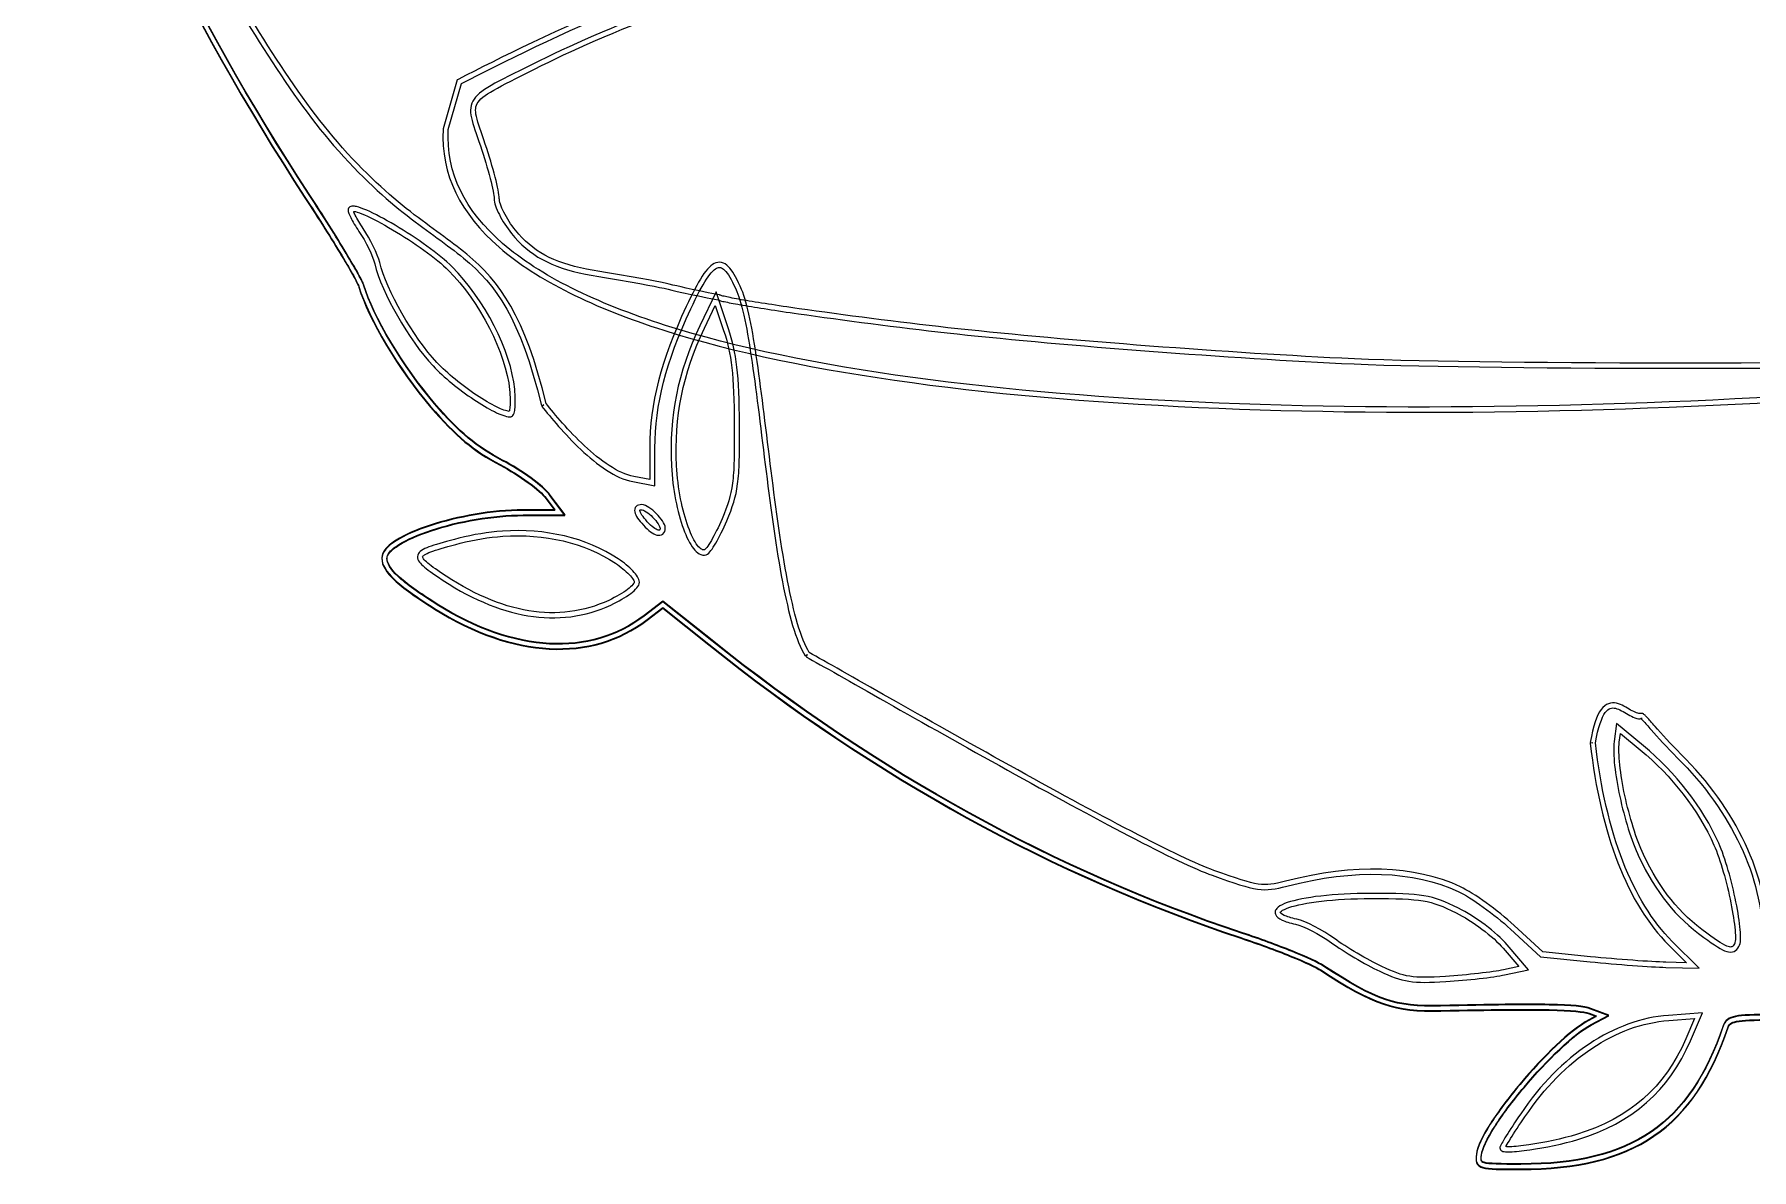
# Model space of a CAD drawing. Extents: x 50.4 to 118.3, y 31.2 to 110.8.
# Drawn here: x 54.45 to 84.54, y 31.19 to 51.1 of the extents above; entities that cross this region are included whole.
import ezdxf

# ---------------------------------------------------------------- set-up
doc = ezdxf.new("R2010")
doc.units = 0
doc.layers.get('0').update_dxf_attribs({"linetype": 'CONTINUOUS'})

msp = doc.modelspace()

# ---------------------------------------------------------------- linework, layer by layer
at = {"color": 1}
for p, q in [((61.8559, 50.298242), (61.612505, 49.444032)), ((61.873469, 50.307026), (61.8559, 50.298242)), ((61.702416, 49.432133), (61.93186, 50.235183)), ((61.612505, 49.444032), (61.611976, 49.438872)), ((64.454143, 46.92214), (64.122898, 46.98415)), ((64.106436, 46.895306), (64.438715, 46.833293)), ((64.438715, 46.833293), (64.439244, 46.833293)), ((64.454672, 46.92214), (64.454143, 46.92214)), ((66.455584, 46.530395), (66.447831, 46.531982)), ((66.462807, 46.525738), (66.455584, 46.530395))]:
    msp.add_line(p, q, dxfattribs=at)
at = {"color": 7}
for p, q in [((60.027434, 48.085978), (60.027428, 48.085994)), ((60.043949, 47.99402), (60.043965, 47.994012)), ((66.393446, 46.584796), (66.111295, 45.986898)), ((66.61204, 45.936768), (66.393446, 46.584796)), ((66.19295, 45.94814), (66.379503, 46.343983)), ((66.379503, 46.343983), (66.52678, 45.907833)), ((63.333778, 44.589962), (63.377704, 44.60081)), ((63.377704, 44.60081), (63.342562, 44.572388)), ((65.232743, 43.845067), (65.232743, 43.293162)), ((65.32332, 43.183842), (65.32332, 43.844784)), ((65.232743, 43.293162), (64.954206, 43.345354)), ((64.937815, 43.256189), (65.32332, 43.183842)), ((63.568368, 42.762371), (63.013881, 42.762371)), ((63.416955, 42.967526), (63.568368, 42.762371)), ((63.747631, 42.671897), (63.48925, 43.021229)), ((65.09117, 42.762297), (65.091217, 42.762289)), ((65.091215, 42.852205), (65.091217, 42.852205)), ((63.013828, 42.671897), (63.747631, 42.671897)), ((62.648989, 42.387634), (62.648989, 42.387634)), ((62.655185, 42.297207), (62.65518, 42.297202)), ((65.462774, 41.16088), (65.133596, 40.909732)), ((65.188425, 40.83794), (65.461793, 41.046712)), ((65.461793, 41.046712), (66.267428, 40.403341)), ((66.323702, 40.473582), (65.462774, 41.16088)), ((67.955202, 40.201546), (67.993959, 40.225834)), ((67.993959, 40.225834), (67.971734, 40.186044)), ((82.173371, 39.014204), (82.134096, 38.697945)), ((82.648801, 38.623581), (82.173371, 39.014204)), ((82.223496, 38.686626), (82.242618, 38.840571)), ((82.242618, 38.840571), (82.591434, 38.553768)), ((81.758348, 38.67639), (81.71339, 38.67123)), ((81.713906, 38.684142), (81.758348, 38.67639)), ((77.873897, 36.035059), (77.873892, 36.035059)), ((77.873913, 35.945128), (77.873892, 35.945141)), ((80.319301, 35.407007), (80.842781, 34.922799)), ((80.8814, 35.009952), (80.380655, 35.473489)), ((80.190546, 35.07491), (80.465464, 34.754)), ((80.632901, 34.697673), (80.25928, 35.133822)), ((80.842781, 34.922799), (81.710945, 34.835984)), ((81.720108, 34.926236), (80.8814, 35.009952)), ((83.088499, 35.131394), (83.400625, 34.819267)), ((83.624523, 34.722811), (83.152718, 35.194618)), ((80.465464, 34.754), (80.195198, 34.696122)), ((80.214322, 34.607757), (80.632901, 34.697673)), ((83.039548, 34.738315), (83.624523, 34.722811)), ((83.400625, 34.819267), (83.04199, 34.829083)), ((82.040055, 33.90292), (81.726381, 34.018675)), ((81.821001, 33.887473), (81.689226, 33.817195)), ((81.694909, 33.933982), (81.821001, 33.887473)), ((81.731549, 33.737555), (82.040055, 33.90292)), ((83.68129, 33.940612), (83.085458, 33.897205)), ((83.09166, 33.807355), (83.539695, 33.839843)), ((83.539695, 33.839843), (83.388285, 33.486378)), ((83.471486, 33.450758), (83.68129, 33.940612))]:
    msp.add_line(p, q, dxfattribs=at)
at = {"color": 5}
for p, q in [((63.567768, 42.750687), (63.01328, 42.750687)), ((63.416355, 42.955842), (63.567768, 42.750687)), ((63.747031, 42.660213), (63.488649, 43.009545)), ((63.013228, 42.660213), (63.747031, 42.660213)), ((65.462174, 41.149196), (65.132995, 40.898048)), ((65.187825, 40.826256), (65.461192, 41.035028)), ((65.461192, 41.035028), (66.266827, 40.391657)), ((66.323102, 40.461898), (65.462174, 41.149196)), ((81.820401, 33.875789), (81.688625, 33.805511)), ((81.694308, 33.922298), (81.820401, 33.875789)), ((82.039455, 33.891236), (81.725781, 34.006991)), ((81.730948, 33.725871), (82.039455, 33.891236))]:
    msp.add_line(p, q, dxfattribs=at)
for points in [[(54.447395, 58.260335), (55.53986, 54.734344), (57.105973, 51.422869), (59.189739, 48.233558)], [(59.265135, 48.283127), (57.185687, 51.465827), (55.623616, 54.768697), (54.533641, 58.28665)], [(59.189739, 48.233558), (59.432806, 47.86153), (59.66111, 47.498196), (59.83311, 47.21243)], [(59.910573, 47.258899), (59.737808, 47.545932), (59.508768, 47.910234), (59.265135, 48.283127)], [(60.122448, 46.894581), (60.069159, 46.991143), (59.996956, 47.115383), (59.910573, 47.258899)], [(59.83311, 47.21243), (59.919113, 47.069547), (59.99103, 46.945653), (60.043436, 46.850694)], [(60.043436, 46.850694), (60.095839, 46.755735), (60.129767, 46.684975), (60.135418, 46.665692)], [(60.221667, 46.690976), (60.209126, 46.733772), (60.175735, 46.798018), (60.122448, 46.894581)], [(60.135418, 46.665692), (60.298806, 46.108308), (60.842813, 45.20202), (61.392189, 44.563496)], [(61.460351, 44.622368), (60.919442, 45.251045), (60.377107, 46.160701), (60.221667, 46.690976)], [(61.392189, 44.563496), (61.840586, 44.042343), (62.140851, 43.790314), (62.61072, 43.543403)], [(62.653042, 43.623463), (62.191366, 43.866067), (61.905182, 44.105354), (61.460351, 44.622368)], [(62.61072, 43.543403), (62.777605, 43.455706), (62.953233, 43.345015), (63.100096, 43.237478)], [(63.153269, 43.310302), (63.002689, 43.420562), (62.824638, 43.533293), (62.653042, 43.623463)], [(63.100096, 43.237478), (63.246958, 43.129943), (63.366372, 43.023449), (63.416355, 42.955842)], [(63.488649, 43.009545), (63.425827, 43.094521), (63.303851, 43.200042), (63.153269, 43.310302)], [(63.01328, 42.750687), (62.47116, 42.750687), (61.860459, 42.638181), (61.381854, 42.480936)], [(61.381854, 42.480936), (61.142552, 42.402313), (60.936288, 42.312484), (60.787058, 42.217904)], [(61.409707, 42.395114), (61.878721, 42.54921), (62.483651, 42.660213), (63.013228, 42.660213)], [(60.787058, 42.217904), (60.712443, 42.170612), (60.651869, 42.122135), (60.608258, 42.071142)], [(60.676936, 42.012709), (60.711853, 42.053534), (60.766008, 42.097804), (60.835582, 42.141899)], [(60.835582, 42.141899), (60.974727, 42.23009), (61.175199, 42.318067), (61.409707, 42.395114)], [(60.608258, 42.071142), (60.564646, 42.020149), (60.536944, 41.965348), (60.536944, 41.906812)], [(60.536944, 41.906812), (60.536944, 41.78727), (60.611316, 41.666845), (60.760187, 41.526989)], [(60.627326, 41.906772), (60.627326, 41.93626), (60.642011, 41.971881), (60.676936, 42.012709)], [(60.821628, 41.592579), (60.680835, 41.724847), (60.627326, 41.825571), (60.627326, 41.906772)], [(61.508926, 41.096486), (61.186438, 41.299421), (60.962424, 41.460309), (60.821628, 41.592579)], [(60.760187, 41.526989), (60.909057, 41.387133), (61.136197, 41.224388), (61.46092, 41.020042)], [(61.46092, 41.020042), (62.834065, 40.155942), (64.208882, 40.079583), (65.187825, 40.826256)], [(65.132995, 40.898048), (64.188742, 40.177834), (62.861238, 40.245493), (61.508926, 41.096486)], [(66.266827, 40.391657), (69.182803, 38.063585), (72.307643, 36.340148), (75.592355, 35.248818)], [(75.620727, 35.334562), (72.346743, 36.422325), (69.231478, 38.139891), (66.323102, 40.461898)], [(75.592355, 35.248818), (75.891969, 35.149277), (76.200672, 35.035376), (76.455871, 34.932043)], [(76.489407, 35.015718), (76.232165, 35.119879), (75.922315, 35.234361), (75.620727, 35.334562)], [(76.455871, 34.932043), (76.711067, 34.82871), (76.915129, 34.733791), (76.995372, 34.681411)], [(77.044928, 34.75682), (76.948882, 34.819513), (76.746648, 34.911559), (76.489407, 35.015718)], [(76.995372, 34.681411), (77.926634, 34.073528), (78.281625, 33.953646), (79.093436, 33.970862)], [(79.091314, 34.060739), (78.288526, 34.043726), (77.97219, 34.151546), (77.044928, 34.75682)], [(80.994041, 34.078307), (80.587517, 34.086218), (79.984812, 34.07963), (79.091314, 34.060739)], [(81.725781, 34.006991), (81.609004, 34.05019), (81.400565, 34.070391), (80.994041, 34.078307)], [(79.093436, 33.970862), (79.986502, 33.989806), (80.588718, 33.995786), (80.992543, 33.987928)], [(81.688625, 33.805511), (81.360452, 33.629875), (80.889139, 33.168267), (80.485599, 32.687749)], [(80.55479, 32.629298), (80.954221, 33.104921), (81.429971, 33.564796), (81.730948, 33.725871)], [(80.992543, 33.987928), (81.396372, 33.98007), (81.603704, 33.955815), (81.694308, 33.922298)], [(84.046555, 33.712957), (83.753029, 32.846425), (83.349642, 32.241384), (82.779965, 31.851055)], [(84.117868, 33.815793), (84.082136, 33.788808), (84.059742, 33.751888), (84.046555, 33.712957)], [(84.261529, 33.87212), (84.199836, 33.859922), (84.153603, 33.842775), (84.117868, 33.815793)], [(84.132399, 33.68407), (84.141818, 33.711851), (84.15211, 33.728329), (84.17219, 33.743498)], [(84.17219, 33.743498), (84.192271, 33.758658), (84.225106, 33.77261), (84.279161, 33.783289)], [(84.890949, 33.902092), (84.574666, 33.901959), (84.384917, 33.896509), (84.261529, 33.87212)], [(84.279161, 33.783289), (84.387264, 33.80464), (84.575899, 33.811578), (84.89101, 33.81171)], [(82.831186, 31.776694), (83.420397, 32.180408), (83.834891, 32.805785), (84.132399, 33.68407)], [(80.485599, 32.687749), (80.283828, 32.447489), (80.100427, 32.202604), (79.96315, 31.987016)], [(80.039062, 31.938386), (80.173343, 32.149269), (80.355078, 32.391488), (80.55479, 32.629298)], [(79.96315, 31.987016), (79.825874, 31.771429), (79.733622, 31.588432), (79.71872, 31.452682)], [(79.808067, 31.442808), (79.819206, 31.544292), (79.904778, 31.7275), (80.039062, 31.938386)], [(82.779965, 31.851055), (82.210288, 31.460726), (81.470685, 31.283129), (80.49845, 31.283129)], [(80.498511, 31.19275), (81.481763, 31.19275), (82.241975, 31.372979), (82.831186, 31.776694)], [(79.71872, 31.452682), (79.713032, 31.400832), (79.70684, 31.357734), (79.721816, 31.314189)], [(79.721816, 31.314189), (79.736791, 31.270644), (79.778352, 31.238296), (79.83292, 31.222722)], [(79.807538, 31.343589), (79.802379, 31.358591), (79.802511, 31.392283), (79.808067, 31.442808)], [(79.857148, 31.309482), (79.817587, 31.32078), (79.812695, 31.328585), (79.807538, 31.343589)], [(80.49845, 31.283129), (80.12861, 31.283129), (79.936263, 31.286913), (79.857148, 31.309482)], [(79.83292, 31.222722), (79.942055, 31.191573), (80.128465, 31.19275), (80.498511, 31.19275)]]:
    msp.add_open_spline(points, degree=3, dxfattribs=at)
at = {"color": 7}
for points in [[(54.447996, 58.272019), (55.54046, 54.746028), (57.106574, 51.434553), (59.19034, 48.245242)], [(59.265735, 48.294811), (57.186288, 51.477511), (55.624217, 54.780381), (54.534242, 58.298334)], [(57.368768, 52.724868), (58.016092, 51.531578), (58.867564, 50.104008), (59.691625, 49.151958)], [(59.759691, 49.211148), (58.944743, 50.15267), (58.093565, 51.577415), (57.447688, 52.768037)], [(59.691625, 49.151958), (60.665222, 48.027143), (61.39725, 47.649225), (61.968486, 47.174817)], [(62.026218, 47.244341), (61.444076, 47.727807), (60.725196, 48.095683), (59.759691, 49.211148)], [(59.19034, 48.245242), (59.433407, 47.873214), (59.661711, 47.50988), (59.833711, 47.224114)], [(59.911173, 47.270583), (59.738408, 47.557616), (59.509369, 47.921918), (59.265735, 48.294811)], [(59.964383, 48.061705), (59.947212, 48.044534), (59.946842, 48.026159), (59.947318, 48.013128)], [(59.947318, 48.013128), (59.947847, 48.00011), (59.95081, 47.988707), (59.954541, 47.975922)], [(59.954541, 47.975922), (59.962002, 47.950363), (59.974438, 47.920794), (59.991231, 47.886522)], [(60.027428, 48.085994), (60.006288, 48.0852), (59.982952, 48.080279), (59.964383, 48.061705)], [(59.991231, 47.886522), (60.024809, 47.817977), (60.0758, 47.731574), (60.136958, 47.641576)], [(60.094611, 48.077723), (60.070137, 48.083332), (60.048582, 48.086825), (60.027434, 48.085978)], [(60.072371, 47.926323), (60.058427, 47.954763), (60.049431, 47.977086), (60.043949, 47.99402)], [(60.043965, 47.994012), (60.052749, 47.993483), (60.061083, 47.992953), (60.074969, 47.989884)], [(60.21138, 47.692228), (60.152246, 47.779249), (60.103221, 47.863342), (60.072371, 47.926323)], [(60.074969, 47.989884), (60.11427, 47.980888), (60.169745, 47.960756), (60.235685, 47.932007)], [(60.271864, 48.014678), (60.202979, 48.044711), (60.14358, 48.066518), (60.094611, 48.077723)], [(60.235685, 47.932007), (60.367564, 47.874507), (60.541064, 47.782231), (60.724026, 47.673109)], [(60.770024, 47.750611), (60.584821, 47.861069), (60.409627, 47.954615), (60.271864, 48.014678)], [(60.136958, 47.641576), (60.253899, 47.469481), (60.380311, 47.205373), (60.411876, 47.074685)], [(60.499733, 47.095884), (60.462245, 47.251104), (60.33502, 47.510277), (60.21138, 47.692228)], [(60.724026, 47.673109), (61.08995, 47.454865), (61.497485, 47.167826), (61.705879, 46.959457)], [(61.769445, 47.023007), (61.548994, 47.243434), (61.140427, 47.529697), (60.770024, 47.750611)], [(60.123049, 46.906265), (60.069759, 47.002827), (59.997557, 47.127067), (59.911173, 47.270583)], [(59.833711, 47.224114), (59.919714, 47.081231), (59.99163, 46.957337), (60.044036, 46.862378)], [(60.411876, 47.074685), (60.534486, 46.567032), (61.00889, 45.740233), (61.43507, 45.284612)], [(61.501224, 45.346117), (61.089813, 45.785947), (60.614904, 46.619036), (60.499733, 47.095884)], [(61.705879, 46.959457), (62.251487, 46.413909), (62.71496, 45.503333), (62.776097, 44.867079)], [(62.866019, 44.875336), (62.801579, 45.545984), (62.332198, 46.46032), (61.769445, 47.023007)], [(61.968486, 47.174817), (62.539724, 46.700411), (62.959554, 46.129636), (63.333778, 44.589962)], [(63.416831, 44.624863), (63.041091, 46.161817), (62.606171, 46.762696), (62.026218, 47.244341)], [(66.393393, 47.092412), (66.308314, 47.063784), (66.235146, 46.983973), (66.152064, 46.857285)], [(66.227658, 46.807393), (66.306298, 46.927304), (66.374372, 46.990677), (66.422479, 47.006865)], [(66.522587, 47.088285), (66.481603, 47.105377), (66.435936, 47.106726), (66.393393, 47.092412)], [(66.422479, 47.006865), (66.44653, 47.014961), (66.46536, 47.014299), (66.488109, 47.004748)], [(66.488109, 47.004748), (66.510863, 46.995249), (66.53725, 46.974517), (66.56614, 46.940668)], [(66.634722, 46.999917), (66.599898, 47.040721), (66.563568, 47.071179), (66.522587, 47.088285)], [(66.842979, 46.623713), (66.770009, 46.793333), (66.704371, 46.918314), (66.634722, 46.999917)], [(60.044036, 46.862378), (60.09644, 46.767419), (60.130367, 46.696659), (60.136019, 46.677376)], [(60.222268, 46.70266), (60.209726, 46.745456), (60.176336, 46.809702), (60.123049, 46.906265)], [(60.136019, 46.677376), (60.299407, 46.119992), (60.843414, 45.213704), (61.39279, 44.57518)], [(61.460952, 44.634052), (60.920043, 45.262729), (60.377708, 46.172385), (60.222268, 46.70266)], [(66.152064, 46.857285), (66.068985, 46.7306), (65.977365, 46.554464), (65.870429, 46.325536)], [(65.952222, 46.287013), (66.058314, 46.514126), (66.149019, 46.687481), (66.227658, 46.807393)], [(66.56614, 46.940668), (66.623917, 46.872972), (66.688973, 46.753851), (66.760442, 46.587717)], [(66.760442, 46.587717), (66.856295, 46.364901), (66.943523, 45.910878), (67.025544, 45.347483)], [(67.114798, 45.360741), (67.032479, 45.926203), (66.948203, 46.379111), (66.842979, 46.623713)], [(65.870429, 46.325536), (65.427595, 45.377534), (65.23274, 44.621749), (65.232743, 43.845067)], [(65.32332, 43.844784), (65.32332, 44.606403), (65.512863, 45.346443), (65.952222, 46.287013)], [(66.111295, 45.986898), (65.722939, 45.163962), (65.56883, 44.404142), (65.613134, 43.530718)], [(65.703058, 43.535367), (65.659423, 44.395631), (65.809781, 45.136197), (66.19295, 45.94814)], [(66.52678, 45.907833), (66.667941, 45.489738), (66.708433, 45.131625), (66.713849, 44.251605)], [(66.804275, 44.252115), (66.798851, 45.134821), (66.75655, 45.508749), (66.61204, 45.936768)], [(61.43507, 45.284612), (61.621487, 45.085315), (61.892236, 44.867462), (62.148204, 44.696536)], [(62.198337, 44.771993), (61.947377, 44.939577), (61.680138, 45.154842), (61.501224, 45.346117)], [(67.025544, 45.347483), (67.107562, 44.784089), (67.186373, 44.108658), (67.271522, 43.431322)], [(67.360776, 43.44303), (67.275699, 44.119795), (67.197118, 44.795281), (67.114798, 45.360741)], [(62.776097, 44.867079), (62.787474, 44.748614), (62.788665, 44.64095), (62.782289, 44.566321)], [(62.87221, 44.558559), (62.879274, 44.641458), (62.877819, 44.752509), (62.866019, 44.875336)], [(61.39279, 44.57518), (61.841187, 44.054027), (62.141452, 43.801998), (62.61132, 43.555087)], [(62.653643, 43.635147), (62.191966, 43.877751), (61.905782, 44.117038), (61.460952, 44.634052)], [(62.148204, 44.696536), (62.276188, 44.61107), (62.400447, 44.537818), (62.508905, 44.484144)], [(62.549222, 44.564771), (62.445694, 44.616002), (62.323819, 44.688202), (62.198337, 44.771993)], [(62.768848, 44.487772), (62.720744, 44.493699), (62.645076, 44.517336), (62.549222, 44.564771)], [(62.782289, 44.566321), (62.779246, 44.530642), (62.773901, 44.503837), (62.768848, 44.487772)], [(62.854112, 44.455207), (62.863532, 44.483152), (62.868664, 44.517109), (62.87221, 44.558559)], [(63.342562, 44.572388), (63.493565, 44.384442), (63.740938, 44.085478), (64.025209, 43.818429)], [(64.086557, 43.884339), (63.809504, 44.14461), (63.567204, 44.437813), (63.416831, 44.624863)], [(62.508905, 44.484144), (62.617366, 44.430471), (62.707864, 44.395538), (62.781241, 44.391644)], [(62.781241, 44.391644), (62.803572, 44.390321), (62.823788, 44.403523), (62.833951, 44.415932)], [(62.833951, 44.415932), (62.844111, 44.428341), (62.849403, 44.441226), (62.854112, 44.455207)], [(66.713849, 44.251605), (66.716944, 43.747761), (66.712526, 43.452576), (66.682842, 43.22686)], [(66.772753, 43.215486), (66.803474, 43.450018), (66.807371, 43.747547), (66.804275, 44.252115)], [(64.025209, 43.818429), (64.309479, 43.551377), (64.629173, 43.314091), (64.937815, 43.256189)], [(64.954206, 43.345354), (64.679227, 43.396942), (64.365338, 43.622447), (64.086557, 43.884339)], [(62.61132, 43.555087), (62.778206, 43.46739), (62.953834, 43.356699), (63.100696, 43.249162)], [(63.153869, 43.321986), (63.00329, 43.432246), (62.825238, 43.544977), (62.653643, 43.635147)], [(65.613134, 43.530718), (65.633798, 43.123191), (65.715078, 42.723192), (65.821388, 42.430525)], [(65.906663, 42.461016), (65.804333, 42.74272), (65.723267, 43.136939), (65.703058, 43.535367)], [(67.271522, 43.431322), (67.356673, 42.753984), (67.448594, 42.074682), (67.558327, 41.501206)], [(67.646547, 41.518599), (67.537539, 42.088284), (67.445856, 42.766263), (67.360776, 43.44303)], [(63.100696, 43.249162), (63.247558, 43.141627), (63.366973, 43.035133), (63.416955, 42.967526)], [(63.48925, 43.021229), (63.426427, 43.106205), (63.304452, 43.211726), (63.153869, 43.321986)], [(66.682842, 43.22686), (66.653275, 43.001144), (66.599311, 42.843469), (66.499391, 42.605709)], [(66.5831, 42.570564), (66.68408, 42.810853), (66.74203, 42.980954), (66.772753, 43.215486)], [(63.013881, 42.762371), (62.47176, 42.762371), (61.86106, 42.649865), (61.382455, 42.49262)], [(64.993549, 42.820683), (64.967699, 42.795653), (64.962685, 42.756754), (64.970292, 42.72353)], [(65.091217, 42.852205), (65.053856, 42.852205), (65.019399, 42.845723), (64.993549, 42.820683)], [(65.058147, 42.743697), (65.054655, 42.758937), (65.056295, 42.756344), (65.05603, 42.756106)], [(65.05603, 42.756106), (65.055769, 42.755854), (65.066005, 42.762297), (65.09117, 42.762297)], [(65.189923, 42.550943), (65.108251, 42.641189), (65.065127, 42.713225), (65.058147, 42.743697)], [(65.218855, 42.802596), (65.175826, 42.830858), (65.13631, 42.852205), (65.091215, 42.852205)], [(65.091217, 42.762289), (65.100425, 42.762289), (65.133167, 42.750859), (65.169248, 42.72715)], [(65.34753, 42.696143), (65.306519, 42.737154), (65.261884, 42.774333), (65.218855, 42.802596)], [(61.382455, 42.49262), (61.143153, 42.413997), (60.936889, 42.324168), (60.787658, 42.229588)], [(61.410308, 42.406798), (61.879321, 42.560894), (62.484251, 42.671897), (63.013828, 42.671897)], [(64.679872, 41.901877), (64.118135, 42.273617), (63.401792, 42.439733), (62.648989, 42.387634)], [(64.970292, 42.72353), (64.985506, 42.657088), (65.037475, 42.585256), (65.123253, 42.490472)], [(65.123253, 42.490472), (65.207211, 42.397699), (65.284464, 42.338757), (65.356314, 42.319422)], [(65.169248, 42.72715), (65.20533, 42.703443), (65.246131, 42.669386), (65.283453, 42.632064)], [(65.379574, 42.40625), (65.34073, 42.416701), (65.267247, 42.465501), (65.189923, 42.550943)], [(65.283453, 42.632064), (65.320775, 42.594742), (65.354838, 42.55394), (65.378539, 42.517859)], [(65.453982, 42.567468), (65.42572, 42.610498), (65.38854, 42.655133), (65.34753, 42.696143)], [(65.378539, 42.517859), (65.402246, 42.481778), (65.413678, 42.449028), (65.413678, 42.439828)], [(65.413678, 42.439828), (65.413678, 42.413978), (65.407249, 42.406792), (65.405926, 42.405721)], [(65.503592, 42.439828), (65.503592, 42.484924), (65.48224, 42.524439), (65.453982, 42.567468)], [(65.462251, 42.334926), (65.492347, 42.359109), (65.503592, 42.39827), (65.503592, 42.439828)], [(66.068927, 42.138036), (66.014931, 42.207304), (65.957828, 42.320162), (65.906663, 42.461016)], [(66.499391, 42.605709), (66.438261, 42.460249), (66.370822, 42.323888), (66.311806, 42.222788)], [(66.389829, 42.177306), (66.45148, 42.28292), (66.520557, 42.421741), (66.5831, 42.570564)], [(60.787658, 42.229588), (60.713043, 42.182296), (60.652469, 42.133819), (60.608858, 42.082826)], [(60.677536, 42.024393), (60.712453, 42.065218), (60.766608, 42.109488), (60.836183, 42.153583)], [(60.836183, 42.153583), (60.975327, 42.241774), (61.175799, 42.329751), (61.410308, 42.406798)], [(61.888312, 42.26206), (61.677254, 42.207087), (61.517668, 42.164394), (61.402553, 42.124601)], [(61.432003, 42.039342), (61.541636, 42.077238), (61.70036, 42.119857), (61.911045, 42.174734)], [(62.648989, 42.387634), (62.398055, 42.370277), (62.143106, 42.328425), (61.888312, 42.26206)], [(61.911045, 42.174734), (62.160523, 42.239713), (62.410057, 42.280287), (62.655185, 42.297207)], [(62.65518, 42.297202), (63.390563, 42.347957), (64.08715, 42.185497), (64.629736, 41.826429)], [(65.356314, 42.319422), (65.392239, 42.309764), (65.432154, 42.310743), (65.462251, 42.334926)], [(65.405926, 42.405721), (65.404603, 42.404662), (65.398994, 42.401011), (65.379574, 42.40625)], [(65.821388, 42.430525), (65.874545, 42.284195), (65.933688, 42.164738), (65.997606, 42.082744)], [(66.143341, 42.068792), (66.121989, 42.080381), (66.095925, 42.103405), (66.068927, 42.138036)], [(66.311806, 42.222788), (66.282297, 42.172236), (66.254627, 42.130237), (66.232225, 42.101347)], [(66.30353, 42.046049), (66.329777, 42.07991), (66.359005, 42.1245), (66.389829, 42.177306)], [(60.608858, 42.082826), (60.565247, 42.031833), (60.537545, 41.977032), (60.537545, 41.918496)], [(60.537545, 41.918496), (60.537545, 41.798954), (60.611917, 41.678529), (60.760787, 41.538673)], [(60.627927, 41.918456), (60.627927, 41.947944), (60.642611, 41.983565), (60.677536, 42.024393)], [(60.822229, 41.604263), (60.681436, 41.736531), (60.627927, 41.837255), (60.627927, 41.918456)], [(61.177244, 41.993344), (61.158908, 41.963266), (61.15703, 41.923824), (61.169492, 41.89154)], [(61.169492, 41.89154), (61.181954, 41.859258), (61.204406, 41.831183), (61.234606, 41.801624)], [(61.402553, 42.124601), (61.28744, 42.08481), (61.213913, 42.053497), (61.177244, 41.993344)], [(61.253709, 41.924097), (61.248973, 41.936347), (61.248999, 41.937723), (61.254238, 41.946322)], [(61.297635, 41.866219), (61.272288, 41.891037), (61.258439, 41.911852), (61.253709, 41.924097)], [(61.254238, 41.946322), (61.264689, 41.963493), (61.322371, 42.001445), (61.432003, 42.039342)], [(61.5648, 41.664681), (61.440155, 41.75044), (61.348334, 41.816592), (61.297635, 41.866219)], [(64.936187, 41.690004), (64.869393, 41.76042), (64.779588, 41.835888), (64.679872, 41.901877)], [(65.997606, 42.082744), (66.029565, 42.041747), (66.062992, 42.009518), (66.100441, 41.989208)], [(66.100441, 41.989208), (66.137891, 41.968888), (66.181679, 41.961477), (66.222398, 41.974736)], [(66.194501, 42.06104), (66.178917, 42.05596), (66.164706, 42.057204), (66.143341, 42.068792)], [(66.232225, 42.101347), (66.209815, 42.072457), (66.186719, 42.058505), (66.194501, 42.06104)], [(66.222398, 41.974736), (66.259885, 41.986933), (66.277273, 42.012185), (66.30353, 42.046049)], [(60.760787, 41.538673), (60.909658, 41.398817), (61.136797, 41.236072), (61.46152, 41.031726)], [(61.509526, 41.10817), (61.187039, 41.311105), (60.963024, 41.471993), (60.822229, 41.604263)], [(61.234606, 41.801624), (61.295002, 41.742506), (61.388355, 41.676479), (61.513656, 41.590267)], [(61.513656, 41.590267), (62.594104, 40.846902), (63.646664, 40.67102), (64.552232, 41.092623)], [(64.513976, 41.174273), (63.641248, 40.767958), (62.628291, 40.932981), (61.5648, 41.664681)], [(64.629736, 41.826429), (64.723846, 41.764148), (64.810111, 41.691735), (64.871066, 41.627475)], [(64.871066, 41.627475), (64.901543, 41.595344), (64.925747, 41.565391), (64.941344, 41.540658)], [(65.017319, 41.588716), (64.997132, 41.620734), (64.969586, 41.654794), (64.936187, 41.690004)], [(64.941344, 41.540658), (64.956955, 41.515919), (64.962008, 41.495932), (64.962008, 41.492599)], [(65.052459, 41.492599), (65.052459, 41.527304), (65.03751, 41.556699), (65.017319, 41.588716)], [(64.843671, 41.366509), (64.762383, 41.304946), (64.646241, 41.23585), (64.513976, 41.174273)], [(64.552232, 41.092623), (64.689463, 41.156514), (64.810108, 41.227761), (64.898463, 41.294677)], [(64.936687, 41.450223), (64.916579, 41.426543), (64.884316, 41.39729), (64.843671, 41.366509)], [(64.898463, 41.294677), (64.942643, 41.328136), (64.978777, 41.360437), (65.005434, 41.391829)], [(64.962008, 41.492599), (64.962008, 41.492514), (64.956796, 41.473919), (64.936687, 41.450223)], [(65.005434, 41.391829), (65.032091, 41.423222), (65.052459, 41.453369), (65.052459, 41.492599)], [(67.558327, 41.501206), (67.668061, 40.927732), (67.792711, 40.461644), (67.955202, 40.201546)], [(68.028952, 40.257693), (67.882699, 40.494945), (67.754884, 40.952423), (67.646547, 41.518599)], [(61.46152, 41.031726), (62.834666, 40.167626), (64.209483, 40.091267), (65.188425, 40.83794)], [(65.133596, 40.909732), (64.189343, 40.189518), (62.861838, 40.257177), (61.509526, 41.10817)], [(66.267428, 40.403341), (69.183403, 38.075269), (72.308238, 36.351832), (75.592956, 35.260502)], [(75.621327, 35.346246), (72.347339, 36.434009), (69.232079, 38.151575), (66.323702, 40.473582)], [(67.971734, 40.186044), (68.523406, 39.879024), (70.006705, 39.026391), (71.499166, 38.198052)], [(71.542434, 38.277453), (70.056486, 39.102178), (68.587564, 39.946604), (68.028952, 40.257693)], [(81.905626, 39.259301), (81.828087, 39.154634), (81.765357, 38.978157), (81.713906, 38.684142)], [(81.804481, 38.673992), (81.854529, 38.955996), (81.916939, 39.122654), (81.978114, 39.205225)], [(82.175892, 39.369886), (82.085505, 39.390127), (81.983165, 39.36396), (81.905626, 39.259301)], [(81.978114, 39.205225), (82.039931, 39.288667), (82.090419, 39.29648), (82.156398, 39.281706)], [(82.156398, 39.281706), (82.222374, 39.266942), (82.30013, 39.218), (82.37809, 39.173187)], [(82.422907, 39.251549), (82.348075, 39.294565), (82.266282, 39.349648), (82.175892, 39.369886)], [(82.37809, 39.173187), (82.456046, 39.128372), (82.537477, 39.083342), (82.624586, 39.103422)], [(82.60429, 39.191605), (82.562777, 39.182027), (82.497737, 39.208538), (82.422907, 39.251549)], [(82.614106, 39.192663), (82.611063, 39.192618), (82.604502, 39.191605), (82.60429, 39.191605)], [(82.622361, 39.192134), (82.61998, 39.192398), (82.617149, 39.192663), (82.614106, 39.192663)], [(82.633738, 39.189038), (82.630775, 39.190097), (82.62715, 39.191419), (82.622361, 39.192134)], [(82.64665, 39.182318), (82.643184, 39.184699), (82.639691, 39.186736), (82.633738, 39.189038)], [(82.66525, 39.167342), (82.659032, 39.173031), (82.653582, 39.177741), (82.64665, 39.182318)], [(82.71021, 39.121866), (82.692563, 39.140942), (82.677672, 39.155986), (82.66525, 39.167342)], [(82.601329, 39.10448), (82.597942, 39.105803), (82.597175, 39.106597), (82.597202, 39.106597)], [(82.597202, 39.106597), (82.59722, 39.106586), (82.600641, 39.104215), (82.604954, 39.100405)], [(82.609081, 39.102363), (82.605351, 39.102893), (82.603022, 39.103686), (82.601329, 39.10448)], [(82.604954, 39.100405), (82.613606, 39.092494), (82.626835, 39.078339), (82.64371, 39.060096)], [(82.615802, 39.102363), (82.613156, 39.102326), (82.61096, 39.102099), (82.609081, 39.102363)], [(82.624586, 39.103422), (82.624787, 39.103469), (82.618395, 39.102363), (82.615802, 39.102363)], [(82.64371, 39.060096), (82.677434, 39.023613), (82.724853, 38.969553), (82.78272, 38.904034)], [(82.850252, 38.964254), (82.792522, 39.029616), (82.745482, 39.083705), (82.71021, 39.121866)], [(82.78272, 38.904034), (82.898459, 38.772997), (83.056532, 38.596088), (83.237991, 38.415693)], [(83.301903, 38.480045), (83.122815, 38.658086), (82.965713, 38.833531), (82.850252, 38.964254)], [(81.71339, 38.67123), (81.899165, 37.06563), (82.366877, 35.853039), (83.088499, 35.131394)], [(83.152718, 35.194618), (82.454284, 35.893073), (81.989464, 37.084317), (81.804481, 38.673992)], [(82.134096, 38.697945), (82.106654, 38.478037), (82.150897, 38.115296), (82.232799, 37.734179)], [(82.320649, 37.753351), (82.239874, 38.129229), (82.199163, 38.491626), (82.223496, 38.686626)], [(82.591434, 38.553768), (83.135518, 38.106752), (83.617491, 37.482669), (83.883344, 36.88152)], [(83.965518, 36.91826), (83.692733, 37.535083), (83.204484, 38.16704), (82.648801, 38.623581)], [(75.119995, 36.43829), (74.540806, 36.644506), (73.034096, 37.449556), (71.542434, 38.277453)], [(83.237991, 38.415693), (84.195571, 37.463711), (84.736091, 36.312054), (84.736091, 35.237592)], [(84.826359, 35.237867), (84.826359, 36.342553), (84.273242, 37.51439), (83.301903, 38.480045)], [(71.499166, 38.198052), (72.991628, 37.36971), (74.488037, 36.56707), (75.09016, 36.352686)], [(82.232799, 37.734179), (82.314698, 37.353063), (82.434586, 36.956942), (82.56611, 36.679465)], [(82.647761, 36.718272), (82.521422, 36.984808), (82.401423, 37.377471), (82.320649, 37.753351)], [(83.757254, 35.335927), (83.273437, 35.686397), (82.94034, 36.101015), (82.647761, 36.718272)], [(83.883344, 36.88152), (83.994659, 36.629803), (84.107377, 36.225424), (84.17945, 35.868144)], [(84.267823, 35.886282), (84.194766, 36.248446), (84.082086, 36.654663), (83.965518, 36.91826)], [(75.895139, 36.200577), (75.732934, 36.224311), (75.517195, 36.296865), (75.119995, 36.43829)], [(79.439627, 36.151484), (78.6365, 36.528991), (77.582763, 36.561085), (76.375731, 36.251737)], [(76.398609, 36.164068), (77.591928, 36.469902), (78.624192, 36.434884), (79.401527, 36.0695)], [(82.56611, 36.679465), (82.863394, 36.052286), (83.208672, 35.621838), (83.704028, 35.263013)], [(75.09016, 36.352686), (75.487848, 36.211089), (75.705803, 36.13667), (75.882362, 36.110841)], [(75.882362, 36.110841), (76.058919, 36.085018), (76.190549, 36.110743), (76.398609, 36.164068)], [(76.375731, 36.251737), (76.169613, 36.198911), (76.057347, 36.176847), (75.895139, 36.200577)], [(80.380655, 35.473489), (80.095442, 35.737557), (79.679382, 36.038777), (79.439627, 36.151484)], [(76.405248, 35.873828), (76.336533, 35.850253), (76.283524, 35.825308), (76.245567, 35.794762)], [(77.873892, 36.035059), (77.210505, 36.035059), (76.680102, 35.968112), (76.405248, 35.873828)], [(76.434725, 35.78855), (76.68772, 35.875333), (77.216765, 35.945128), (77.873913, 35.945128)], [(77.873892, 35.945141), (78.326501, 35.945141), (78.584436, 35.938976), (78.784429, 35.90535)], [(78.799423, 35.99475), (78.588724, 36.030165), (78.327247, 36.035059), (77.873897, 36.035059)], [(78.784429, 35.90535), (78.984425, 35.871737), (79.129512, 35.810814), (79.364239, 35.695543)], [(79.404035, 35.776678), (79.167329, 35.892917), (79.010118, 35.959338), (78.799423, 35.99475)], [(79.401527, 36.0695), (79.620877, 35.966384), (80.041321, 35.664378), (80.319301, 35.407007)], [(84.17945, 35.868144), (84.215486, 35.689503), (84.241211, 35.522509), (84.252313, 35.392204)], [(84.342756, 35.400006), (84.331194, 35.535635), (84.304354, 35.705198), (84.267823, 35.886282)], [(76.201124, 35.74102), (76.191335, 35.719456), (76.189906, 35.692765), (76.198029, 35.669707)], [(76.198029, 35.669707), (76.214248, 35.62359), (76.255226, 35.595605), (76.312752, 35.568938)], [(76.245567, 35.794762), (76.226596, 35.779496), (76.210914, 35.762589), (76.201124, 35.74102)], [(76.282775, 35.699679), (76.281981, 35.701796), (76.281717, 35.700208), (76.283304, 35.703806)], [(76.350471, 35.650585), (76.302701, 35.672731), (76.284325, 35.695268), (76.282775, 35.699679)], [(76.283304, 35.703806), (76.284892, 35.707378), (76.290739, 35.715078), (76.302433, 35.72447)], [(76.302433, 35.72447), (76.325796, 35.743282), (76.371474, 35.766854), (76.434725, 35.78855)], [(76.312752, 35.568938), (76.370275, 35.54227), (76.448393, 35.51809), (76.55098, 35.495558)], [(76.570094, 35.583408), (76.47142, 35.605077), (76.398242, 35.62844), (76.350471, 35.650585)], [(77.231552, 35.242341), (77.017883, 35.39713), (76.732281, 35.547789), (76.570094, 35.583408)], [(79.364239, 35.695543), (79.641152, 35.559569), (80.019464, 35.274549), (80.190546, 35.07491)], [(80.25928, 35.133822), (80.073598, 35.3505), (79.69603, 35.633295), (79.404035, 35.776678)], [(75.592956, 35.260502), (75.892562, 35.160961), (76.201273, 35.04706), (76.456471, 34.943727)], [(76.490007, 35.027402), (76.232766, 35.131563), (75.922907, 35.246045), (75.621327, 35.346246)], [(76.55098, 35.495558), (76.679888, 35.467248), (76.974372, 35.317607), (77.17885, 35.169478)], [(78.065096, 34.752449), (77.815638, 34.871133), (77.436689, 35.093738), (77.231552, 35.242341)], [(83.704028, 35.263013), (83.89634, 35.123705), (84.013418, 35.045393), (84.10607, 35.016517)], [(84.132941, 35.102866), (84.066287, 35.123636), (83.948085, 35.19769), (83.757254, 35.335927)], [(84.257473, 35.22839), (84.255356, 35.185935), (84.246625, 35.15641), (84.243529, 35.151391)], [(84.252313, 35.392204), (84.25787, 35.32705), (84.259722, 35.270845), (84.257473, 35.22839)], [(84.320526, 35.103901), (84.340793, 35.136683), (84.345343, 35.174828), (84.347915, 35.223789)], [(84.347915, 35.223789), (84.350561, 35.27275), (84.348444, 35.332191), (84.342756, 35.400006)], [(76.456471, 34.943727), (76.711667, 34.840394), (76.91573, 34.745475), (76.995972, 34.693095)], [(77.045529, 34.768504), (76.94948, 34.831197), (76.747248, 34.923243), (76.490007, 35.027402)], [(77.17885, 35.169478), (77.391861, 35.01517), (77.76944, 34.793026), (78.026342, 34.670802)], [(83.04199, 34.829083), (82.785858, 34.835857), (82.1886, 34.87951), (81.720108, 34.926236)], [(84.10607, 35.016517), (84.152396, 35.00207), (84.196648, 35.00125), (84.234226, 35.018633)], [(84.195986, 35.100749), (84.182413, 35.094479), (84.166268, 35.092415), (84.132941, 35.102866)], [(84.243529, 35.151391), (84.225246, 35.121826), (84.209562, 35.10701), (84.195986, 35.100749)], [(84.234226, 35.018633), (84.271808, 35.035964), (84.297824, 35.067163), (84.320526, 35.103901)], [(76.995972, 34.693095), (77.927242, 34.085212), (78.282228, 33.96533), (79.094036, 33.982546)], [(79.091914, 34.072423), (78.289129, 34.05541), (77.972798, 34.16323), (77.045529, 34.768504)], [(78.026342, 34.670802), (78.426024, 34.48063), (78.600303, 34.453137), (79.18596, 34.489932)], [(79.180272, 34.580367), (78.598112, 34.543791), (78.459163, 34.564942), (78.065096, 34.752449)], [(80.195198, 34.696122), (80.012701, 34.656845), (79.550826, 34.603637), (79.180272, 34.580367)], [(81.710945, 34.835984), (82.181406, 34.789062), (82.776885, 34.74525), (83.039548, 34.738315)], [(79.18596, 34.489932), (79.560314, 34.513454), (80.018041, 34.565511), (80.214322, 34.607757)], [(80.994642, 34.089991), (80.588117, 34.097902), (79.985415, 34.091314), (79.091914, 34.072423)], [(81.726381, 34.018675), (81.609605, 34.061874), (81.401166, 34.082075), (80.994642, 34.089991)], [(79.094036, 33.982546), (79.987108, 34.00149), (80.589316, 34.00747), (80.993144, 33.999612)], [(81.689226, 33.817195), (81.36105, 33.641559), (80.88974, 33.179951), (80.4862, 32.699433)], [(83.085458, 33.897205), (82.130477, 33.82813), (81.194714, 33.200927), (80.495436, 32.171211)], [(80.555391, 32.640982), (80.954822, 33.116605), (81.430569, 33.57648), (81.731549, 33.737555)], [(80.570366, 32.120636), (81.258193, 33.133488), (82.171754, 33.740815), (83.09166, 33.807355)], [(80.993144, 33.999612), (81.396972, 33.991754), (81.604305, 33.967499), (81.694909, 33.933982)], [(84.047155, 33.724641), (83.753635, 32.858109), (83.350243, 32.253068), (82.780566, 31.862739)], [(84.118469, 33.827477), (84.082737, 33.800492), (84.060342, 33.763572), (84.047155, 33.724641)], [(84.262129, 33.883804), (84.200434, 33.871606), (84.154203, 33.854459), (84.118469, 33.827477)], [(84.132999, 33.695754), (84.142419, 33.723535), (84.152711, 33.740013), (84.17279, 33.755182)], [(84.17279, 33.755182), (84.192872, 33.770342), (84.225707, 33.784294), (84.279761, 33.794973)], [(84.891549, 33.913776), (84.575261, 33.913643), (84.385518, 33.908193), (84.262129, 33.883804)], [(84.279761, 33.794973), (84.387867, 33.816324), (84.576494, 33.823262), (84.89161, 33.823394)], [(83.388285, 33.486378), (83.023848, 32.636164), (82.403791, 32.092146), (81.472638, 31.807928)], [(81.498996, 31.721663), (82.450406, 32.012067), (83.097838, 32.579059), (83.471486, 33.450758)], [(82.831787, 31.788378), (83.420998, 32.192092), (83.835494, 32.817469), (84.132999, 33.695754)], [(80.4862, 32.699433), (80.284428, 32.459173), (80.101027, 32.214288), (79.963751, 31.9987)], [(80.039662, 31.95007), (80.173944, 32.160953), (80.355678, 32.403172), (80.555391, 32.640982)], [(79.963751, 31.9987), (79.826472, 31.783113), (79.734225, 31.600116), (79.719321, 31.464366)], [(79.808668, 31.454492), (79.819807, 31.555978), (79.905378, 31.739184), (80.039662, 31.95007)], [(80.495436, 32.171211), (80.397085, 32.026376), (80.307826, 31.889345), (80.242738, 31.784674)], [(80.319737, 31.737197), (80.383912, 31.840403), (80.472608, 31.976669), (80.570366, 32.120636)], [(80.143001, 31.612073), (80.140223, 31.606173), (80.137762, 31.60059), (80.135778, 31.595034)], [(80.165226, 31.654448), (80.15586, 31.637674), (80.148557, 31.623886), (80.143001, 31.612073)], [(80.242738, 31.784674), (80.210194, 31.732336), (80.183937, 31.687979), (80.165226, 31.654448)], [(80.23602, 31.596116), (80.238798, 31.601328), (80.240307, 31.604371), (80.243773, 31.610588)], [(80.243773, 31.610588), (80.261262, 31.641952), (80.287648, 31.685592), (80.319737, 31.737197)], [(80.640132, 31.628093), (80.508237, 31.608699), (80.391712, 31.596065), (80.310434, 31.59347)], [(82.780566, 31.862739), (82.210889, 31.47241), (81.471286, 31.294813), (80.499051, 31.294813)], [(80.499111, 31.204434), (81.482361, 31.204434), (82.242575, 31.384663), (82.831787, 31.788378)], [(81.472638, 31.807928), (81.230507, 31.734019), (80.903919, 31.666881), (80.640132, 31.628093)], [(80.65357, 31.53873), (80.921614, 31.578145), (81.249927, 31.64564), (81.498996, 31.721663)], [(79.719321, 31.464366), (79.713632, 31.412513), (79.707441, 31.369415), (79.722416, 31.325873)], [(79.722416, 31.325873), (79.737392, 31.28233), (79.77895, 31.24998), (79.83352, 31.234406)], [(79.808139, 31.355273), (79.802979, 31.370275), (79.803112, 31.403967), (79.808668, 31.454492)], [(79.857748, 31.321166), (79.818188, 31.332464), (79.813298, 31.340269), (79.808139, 31.355273)], [(80.499051, 31.294813), (80.129213, 31.294813), (79.936867, 31.298597), (79.857748, 31.321166)], [(80.135778, 31.595034), (80.133661, 31.589477), (80.131121, 31.585297), (80.131121, 31.572306)], [(80.131121, 31.572306), (80.131121, 31.547647), (80.15033, 31.528224), (80.164194, 31.52063)], [(80.164194, 31.52063), (80.178032, 31.513037), (80.190573, 31.5101), (80.205019, 31.507718)], [(80.205019, 31.507718), (80.23393, 31.502929), (80.269808, 31.502189), (80.313538, 31.503591)], [(80.310434, 31.59347), (80.276996, 31.592412), (80.254681, 31.593999), (80.23602, 31.596116)], [(80.313538, 31.503591), (80.400999, 31.506395), (80.519548, 31.519016), (80.65357, 31.53873)], [(79.83352, 31.234406), (79.942658, 31.203257), (80.129068, 31.204434), (80.499111, 31.204434)]]:
    msp.add_open_spline(points, degree=3, dxfattribs=at)
at = {"color": 1}
for points in [[(70.278122, 53.750226), (65.806143, 52.245593), (63.349031, 51.073529), (61.873469, 50.307026)], [(61.93186, 50.235183), (63.40579, 51.000255), (65.851503, 52.165324), (70.30706, 53.664432)], [(70.432147, 53.300082), (66.311923, 51.926265), (64.63601, 51.300023), (63.2977, 50.632027)], [(63.337932, 50.551376), (64.66948, 51.215996), (66.34112, 51.841247), (70.460497, 53.214778)], [(63.2977, 50.632027), (62.611238, 50.289386), (62.285033, 50.151882), (62.152551, 49.963851)], [(62.225857, 49.911622), (62.32725, 50.055529), (62.650389, 50.208193), (63.337932, 50.551376)], [(62.152551, 49.963851), (62.086307, 49.869836), (62.078621, 49.763111), (62.10604, 49.636222)], [(62.194334, 49.655307), (62.16949, 49.7703), (62.175152, 49.839668), (62.225857, 49.911622)], [(61.611976, 49.438872), (61.56706, 48.639931), (61.922258, 47.949141), (62.59331, 47.365613)], [(62.652746, 47.433804), (61.996897, 48.004111), (61.659894, 48.66345), (61.702416, 49.432133)], [(62.10604, 49.636222), (62.133461, 49.509336), (62.192837, 49.356092), (62.264687, 49.143229)], [(62.350396, 49.171614), (62.277985, 49.386138), (62.219184, 49.540311), (62.194334, 49.655307)], [(62.264687, 49.143229), (62.331148, 48.946321), (62.391494, 48.742574), (62.435219, 48.573756)], [(62.522478, 48.595939), (62.478105, 48.767254), (62.417579, 48.972565), (62.350396, 49.171614)], [(62.435219, 48.573756), (62.478946, 48.404936), (62.5055, 48.265607), (62.5055, 48.219254)], [(62.595342, 48.219217), (62.595342, 48.292978), (62.566852, 48.424624), (62.522478, 48.595939)], [(62.5055, 48.219254), (62.5055, 48.142655), (62.541721, 48.045947), (62.596451, 47.937103)], [(62.676992, 47.977888), (62.625343, 48.080607), (62.595342, 48.175709), (62.595342, 48.219217)], [(62.596451, 47.937103), (62.65118, 47.828256), (62.725893, 47.710651), (62.80884, 47.607405)], [(62.879047, 47.663695), (62.8006, 47.761337), (62.728639, 47.875169), (62.676992, 47.977888)], [(62.80884, 47.607405), (63.116574, 47.224363), (63.515989, 47.006068), (64.106436, 46.895306)], [(64.122898, 46.98415), (63.546056, 47.092362), (63.173557, 47.297112), (62.879047, 47.663695)], [(62.59331, 47.365613), (63.264365, 46.782088), (64.250731, 46.301485), (65.480472, 45.909889)], [(65.50787, 45.996167), (64.285188, 46.385514), (63.309201, 46.862971), (62.652746, 47.433804)], [(64.439244, 46.833293), (65.867026, 46.597472), (65.317859, 46.65568), (66.430856, 46.443135)], [(66.447831, 46.531982), (65.337492, 46.74402), (65.882414, 46.686309), (64.454672, 46.92214)], [(66.430856, 46.443135), (66.443344, 46.4375), (66.455118, 46.432499), (66.472713, 46.427631)], [(66.496396, 46.51489), (66.47507, 46.520791), (66.459912, 46.527537), (66.462807, 46.525738)], [(66.472713, 46.427631), (66.496896, 46.420937), (66.527704, 46.413952), (66.565214, 46.405935)], [(66.583729, 46.494226), (66.547278, 46.502032), (66.517726, 46.50899), (66.496396, 46.51489)], [(66.565214, 46.405935), (66.640234, 46.389875), (66.741588, 46.370899), (66.865455, 46.349608)], [(66.88087, 46.438415), (66.757698, 46.459582), (66.656633, 46.478616), (66.583729, 46.494226)], [(66.865455, 46.349608), (67.113187, 46.307023), (67.450174, 46.254866), (67.836971, 46.199229)], [(67.849284, 46.288555), (67.463011, 46.344118), (67.12721, 46.396071), (66.88087, 46.438415)], [(67.836971, 46.199229), (68.610567, 46.087953), (69.584308, 45.961623), (70.446114, 45.865399)], [(70.456361, 45.955241), (69.595757, 46.05133), (68.621836, 46.17743), (67.849284, 46.288555)], [(75.206495, 44.54253), (82.870834, 44.229547), (92.123903, 45.003135), (98.319812, 46.211162)], [(98.299148, 46.29899), (92.112727, 45.093176), (82.864611, 44.320383), (75.210636, 44.632943)], [(65.480472, 45.909889), (67.939954, 45.126696), (71.374323, 44.699021), (75.206495, 44.54253)], [(75.210636, 44.632943), (71.382977, 44.789249), (67.953229, 45.217469), (65.50787, 45.996167)], [(70.446114, 45.865399), (72.279809, 45.660659), (75.136595, 45.438975), (77.356287, 45.32848)], [(77.360849, 45.418325), (75.14332, 45.528709), (72.286934, 45.75085), (70.456361, 45.955241)], [(77.356287, 45.32848), (79.552051, 45.219178), (86.71796, 45.21373), (88.456384, 45.320225)], [(88.461982, 45.41007), (86.748871, 45.304202), (79.549289, 45.309398), (77.360849, 45.418325)]]:
    msp.add_open_spline(points, degree=3, dxfattribs=at)

doc.saveas('drawing.dxf')
